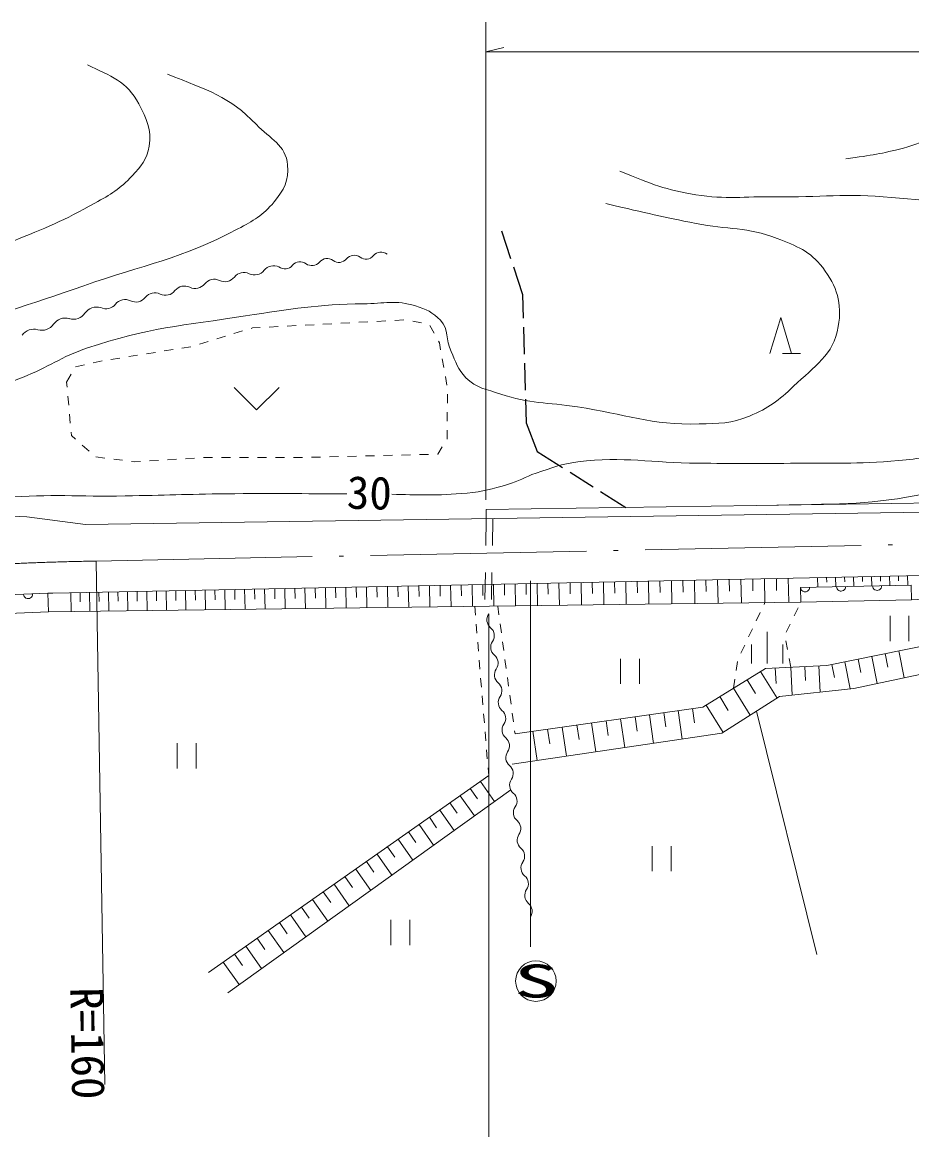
# Model space of a CAD drawing. Units: millimetres, scale not verified. Extents: x 40000 to 680000, y 20000 to 380000.
# Drawn here: x 481732 to 531160, y 262488 to 324041 of the extents above; entities that cross this region are included whole.
import ezdxf
from ezdxf.enums import TextEntityAlignment as Align

# ---------------------------------------------------------------- set-up
doc = ezdxf.new("R2010")
doc.units = ezdxf.units.MM
doc.header["$LTSCALE"] = 1000
doc.linetypes.add('LONG_DASHED_DOTTED', pattern=[15.25, 12, -1.5, 0.25, -1.5])
for name, color, linetype, lineweight in [('M-BGD', 7, 'Continuous', 13), ('M-BMK', 7, 'LONG_DASHED_DOTTED', 13), ('M-STR-HTXT', 7, 'Continuous', 13), ('M-STR-STRC', 7, 'Continuous', 13)]:
    doc.layers.add(name, color=color, linetype=linetype, lineweight=lineweight)
doc.styles.add('ＭＳ ゴシック', font='')
doc.styles.get('ＭＳ ゴシック').set_extended_font_data('MS Gothic')

msp = doc.modelspace()

# ---------------------------------------------------------------- linework, layer by layer
at = {"layer": 'M-BGD', "lineweight": 25}
for p, q in [((508368, 312446), (508870, 310915)), ((509026, 310440), (509528, 308909)), ((509528, 308909), (509566, 307591)), ((509581, 307092), (509624, 305592)), ((509638, 305092), (509681, 303593)), ((509696, 303093), (509734, 301775)), ((509734, 301775), (510349, 300184)), ((510349, 300184), (511756, 299296)), ((512178, 299029), (513447, 298228)), ((513869, 297961), (515276, 297072))]:
    msp.add_line(p, q, dxfattribs=at)
at = {"layer": 'M-BGD'}
for p, q in [((496448, 307149), (496948, 307176)), ((497447, 307202), (497946, 307229)), ((498445, 307255), (498945, 307282)), ((499444, 307308), (499943, 307334)), ((500443, 307361), (500942, 307387)), ((501441, 307414), (501941, 307440)), ((502440, 307467), (502939, 307493)), ((503431, 307434), (503920, 307327)), ((504385, 307189), (504624, 306750)), ((523275, 305633), (523875, 307633)), ((523875, 307633), (524475, 305633)), ((492542, 306440), (493020, 306587)), ((493498, 306733), (493976, 306880)), ((494454, 307026), (494523, 307047)), ((494523, 307047), (494950, 307070)), ((495450, 307096), (495949, 307123)), ((490612, 305928), (491106, 306007)), ((491586, 306147), (492064, 306294)), ((504864, 306311), (504909, 306227)), ((504909, 306227), (504981, 305829)), ((486663, 305294), (487157, 305373)), ((487650, 305453), (488144, 305532)), ((488638, 305611), (489131, 305690)), ((489625, 305770), (490119, 305849)), ((505069, 305336), (505156, 304844)), ((523975, 305633), (524975, 305633)), ((484704, 304895), (485192, 305001)), ((485681, 305106), (486170, 305212)), ((484198, 304041), (484446, 304475)), ((505244, 304352), (505332, 303860)), ((484224, 303749), (484198, 304041)), ((493509, 303741), (494759, 302491)), ((496009, 303741), (494759, 302491)), ((484316, 302754), (484270, 303251)), ((505362, 303363), (505356, 302863)), ((484407, 301758), (484362, 302256)), ((505351, 302363), (505346, 301863)), ((484471, 301064), (484453, 301260)), ((484698, 300863), (484471, 301064)), ((505340, 301363), (505335, 300863)), ((485447, 300200), (485072, 300531)), ((505074, 300438), (504818, 300032)), ((486321, 299816), (485825, 299878)), ((491302, 299815), (490803, 299784)), ((491851, 299850), (491801, 299846)), ((492301, 299850), (491851, 299850)), ((493301, 299850), (492801, 299850)), ((494301, 299850), (493801, 299850)), ((495301, 299850), (494801, 299850)), ((496301, 299850), (495801, 299850)), ((497301, 299850), (496801, 299850)), ((498300, 299871), (497801, 299859)), ((499300, 299896), (498800, 299883)), ((500300, 299920), (499800, 299908)), ((501299, 299945), (500800, 299933)), ((502299, 299970), (501799, 299957)), ((503299, 299994), (502799, 299982)), ((504299, 300019), (503799, 300007)), ((504818, 300032), (504798, 300031)), ((487314, 299692), (486817, 299754)), ((487994, 299607), (487810, 299630)), ((488308, 299626), (487994, 299607)), ((489306, 299689), (488807, 299658)), ((490304, 299752), (489805, 299721)), ((507504, 296958), (537433, 297398)), ((507511, 296458), (507504, 296958)), ((507511, 296458), (507489, 294958)), ((507876, 296453), (507854, 294953)), ((507468, 293458), (507446, 291959)), ((507833, 293453), (507811, 291953)), ((517799, 293001), (517825, 291722)), ((518438, 293014), (518451, 292375)), ((519077, 293027), (519104, 291739)), ((519721, 293041), (519735, 292397)), ((520365, 293054), (520392, 291756)), ((521015, 293068), (521028, 292418)), ((521664, 293081), (521691, 291772)), ((522318, 293095), (522332, 292441)), ((522973, 293109), (523000, 291789)), ((523632, 293122), (523646, 292463)), ((524292, 293136), (524319, 291807)), ((525923, 293170), (525934, 292647)), ((526423, 293180), (526429, 292919)), ((526923, 293191), (526934, 292667)), ((527423, 293201), (527429, 292939)), ((527923, 293212), (527934, 292687)), ((528423, 293222), (528428, 292960)), ((528923, 293232), (528934, 292708)), ((529423, 293243), (529428, 292981)), ((529923, 293253), (529933, 292728)), ((530422, 293264), (530428, 293001)), ((530922, 293274), (530933, 292749)), ((487055, 292386), (487066, 291857)), ((487585, 292397), (487606, 291330)), ((488118, 292407), (488129, 291874)), ((488651, 292418), (488672, 291344)), ((489188, 292428), (489199, 291892)), ((489725, 292439), (489746, 291358)), ((490265, 292450), (490276, 291909)), ((490806, 292460), (490827, 291372)), ((491350, 292471), (491361, 291927)), ((491894, 292482), (491915, 291386)), ((492442, 292493), (492452, 291945)), ((492989, 292503), (493011, 291400)), ((493541, 292514), (493552, 291963)), ((494092, 292525), (494114, 291415)), ((494647, 292536), (494658, 291981)), ((495202, 292547), (495224, 291429)), ((495761, 292558), (495772, 291999)), ((496320, 292569), (496342, 291444)), ((496883, 292580), (496894, 292017)), ((497445, 292591), (497468, 291458)), ((498012, 292602), (498023, 292036)), ((498578, 292613), (498601, 291473)), ((499149, 292625), (499160, 292054)), ((499719, 292636), (499741, 291488)), ((500293, 292647), (500304, 292073)), ((500867, 292659), (500890, 291503)), ((501445, 292670), (501456, 292092)), ((502023, 292681), (502046, 291518)), ((502605, 292693), (502616, 292111)), ((503186, 292704), (503210, 291533)), ((503772, 292716), (503784, 292130)), ((504358, 292727), (504381, 291548)), ((504948, 292739), (504959, 292149)), ((505537, 292751), (505561, 291563)), ((506131, 292762), (506143, 292169)), ((506725, 292774), (506748, 291579)), ((507322, 292786), (507334, 292188)), ((507920, 292798), (507944, 291594)), ((508522, 292809), (508533, 292208)), ((509123, 292821), (509147, 291610)), ((509729, 292833), (509741, 292227)), ((510335, 292845), (510360, 291626)), ((510945, 292858), (510957, 292248)), ((511554, 292871), (511580, 291641)), ((512169, 292883), (512182, 292269)), ((512784, 292896), (512810, 291657)), ((513403, 292909), (513416, 292290)), ((514023, 292922), (514049, 291673)), ((514647, 292935), (514660, 292311)), ((515272, 292948), (515298, 291690)), ((515901, 292961), (515914, 292332)), ((516530, 292974), (516557, 291706)), ((517164, 292988), (517178, 292353)), ((483194, 291273), (524995, 291815)), ((484428, 292335), (484449, 291289)), ((484951, 292345), (484961, 291822)), ((485473, 292355), (485494, 291303)), ((485999, 292366), (486010, 291839)), ((486525, 292376), (486546, 291317)), ((522949, 291682), (523000, 291789)), ((506877, 291580), (506918, 291082)), ((508153, 291597), (508220, 291101)), ((522519, 290780), (522734, 291231)), ((524618, 291045), (524838, 291494)), ((506959, 290584), (507000, 290085)), ((508287, 290606), (508354, 290111)), ((524179, 290147), (524398, 290596)), ((529950, 291051), (529950, 289651)), ((531000, 291051), (531000, 289651)), ((522088, 289877), (522303, 290328)), ((523120, 288409), (523120, 290159)), ((507041, 289587), (507082, 289089)), ((508422, 289615), (508489, 289120)), ((521658, 288974), (521873, 289426)), ((522245, 288409), (522245, 289459)), ((523995, 288409), (523995, 289459)), ((524258, 289178), (524166, 289669)), ((524443, 288195), (524351, 288687)), ((528931, 288796), (529236, 287294)), ((529682, 288949), (529835, 288198)), ((530434, 289102), (530736, 287611)), ((507123, 288590), (507164, 288092)), ((508556, 288624), (508623, 288129)), ((514972, 288667), (514972, 287267)), ((516022, 288667), (516022, 287267)), ((521402, 288018), (521476, 288513)), ((523575, 288154), (523617, 287286)), ((524443, 288195), (524518, 286641)), ((525220, 288232), (525257, 287456)), ((525997, 288270), (526067, 286812)), ((526720, 288347), (526866, 287632)), ((527435, 288492), (527739, 286997)), ((528183, 288644), (528335, 287897)), ((507205, 287594), (507247, 287096)), ((508691, 287633), (508758, 287138)), ((521255, 287029), (521329, 287524)), ((522006, 287492), (522469, 286742)), ((522756, 287956), (523669, 286477)), ((521255, 287029), (522182, 285529)), ((507288, 286597), (507329, 286099)), ((508825, 286642), (508892, 286147)), ((520494, 286559), (520964, 285797)), ((508960, 285651), (509027, 285156)), ((517381, 285670), (517494, 284874)), ((518178, 285783), (518402, 284200)), ((518970, 285896), (519082, 285104)), ((519732, 286089), (520673, 284565)), ((522530, 285750), (525881, 272231)), ((507370, 285601), (507411, 285102)), ((513366, 285101), (513595, 283487)), ((514173, 285216), (514287, 284408)), ((514980, 285330), (515208, 283726)), ((515782, 285444), (515896, 284642)), ((516584, 285557), (516810, 283964)), ((507452, 284604), (507493, 284106)), ((509094, 284661), (509116, 284498)), ((510106, 284639), (510338, 283004)), ((510924, 284755), (511040, 283937)), ((511741, 284871), (511972, 283246)), ((512554, 284986), (512669, 284174)), ((490346, 283976), (490346, 282576)), ((491396, 283976), (491396, 282576)), ((507534, 283607), (507575, 283109)), ((507616, 282611), (507652, 282170)), ((492088, 271238), (507652, 282170)), ((493165, 270109), (508874, 281375)), ((506631, 281453), (507027, 280889)), ((507194, 281848), (507978, 280733)), ((506068, 281057), (506859, 279930)), ((504930, 280258), (505729, 279120)), ((505499, 280657), (505898, 280088)), ((504355, 279854), (504759, 279279)), ((503200, 279043), (503608, 278462)), ((503780, 279450), (504587, 278301)), ((502033, 278223), (502445, 277637)), ((502619, 278635), (503435, 277474)), ((516731, 278259), (516731, 276859)), ((517781, 278259), (517781, 276859)), ((501447, 277812), (502271, 276639)), ((500855, 277396), (501271, 276804)), ((499665, 276560), (500085, 275962)), ((500263, 276980), (501095, 275796)), ((499067, 276140), (499907, 274944)), ((497859, 275292), (498708, 274084)), ((498463, 275716), (498887, 275112)), ((497249, 274863), (497678, 274253)), ((496023, 274002), (496456, 273386)), ((496639, 274435), (497496, 273215)), ((502219, 274155), (502219, 272755)), ((503269, 274155), (503269, 272755)), ((495407, 273569), (496273, 272337)), ((494163, 272695), (495037, 271451)), ((494785, 273132), (495222, 272510)), ((493534, 272254), (493976, 271626)), ((492906, 271813), (493789, 270556))]:
    msp.add_line(p, q, dxfattribs=at)
for points in [[(403271, 275370), (408075, 277150), (415768, 279862), (424351, 283011), (432186, 285866), (436256, 287719), (439597, 289662), (440963, 290179), (443241, 290422), (448464, 290756), (452898, 291454), (456998, 292456), (464682, 294157), (470513, 295372), (476738, 296465), (478864, 296708), (481992, 296556), (485242, 296131), (536991, 296891)], [(483152, 292304), (483428, 292315), (510187, 292842), (573997, 294171)], [(531141, 291941), (538079, 292333), (538710, 291959), (538056, 290651), (526445, 288291), (523034, 288128), (519554, 285978), (509116, 284498)], [(508959, 282799), (520613, 284528), (523802, 286562), (527932, 287018), (539812, 289531), (540665, 291762)]]:
    msp.add_lwpolyline(points, dxfattribs=at)
for points in [[(524978, 292627), (531124, 292753), (531141, 291941), (524995, 291815)], [(473818, 291920), (483152, 292304), (483194, 291273), (473860, 290889)]]:
    msp.add_lwpolyline(points, close=True, dxfattribs=at)
at = {"layer": 'M-BGD', "lineweight": 18}
for centre, radius, start, end in [((498675, 310355), 551, 53.53306, 140.11387), ((499330, 311241), 551, 233.53306, 320.11387), ((500176, 310534), 551, 53.53306, 140.11387), ((500832, 311421), 551, 233.53306, 320.11387), ((501677, 310714), 551, 53.53306, 140.11387), ((494646, 310666), 672, 243.82017, 321.86534), ((495704, 309835), 672, 63.82017, 141.86534), ((496328, 310882), 551, 233.53306, 320.11387), ((497174, 310175), 551, 53.53306, 140.11387), ((497829, 311062), 551, 233.53306, 320.11387), ((492402, 309082), 672, 63.82017, 141.86534), ((492995, 310289), 672, 243.82017, 321.86534), ((494053, 309459), 672, 63.82017, 141.86534), ((489100, 308330), 672, 63.82017, 141.86534), ((489693, 309536), 672, 243.82017, 321.86534), ((490751, 308706), 672, 63.82017, 141.86534), ((491344, 309913), 672, 243.82017, 321.86534), ((487449, 307953), 672, 63.82017, 141.86534), ((488042, 309160), 672, 243.82017, 321.86534), ((484573, 308320), 788, 253.51119, 325.36888), ((485871, 307424), 788, 73.51119, 145.36888), ((486391, 308784), 672, 243.82017, 321.86534), ((482828, 307705), 788, 253.51119, 325.36888), ((484126, 306808), 788, 73.51119, 145.36888), ((482381, 306193), 788, 73.51119, 145.36888), ((508124, 290833), 573, 145.40019, 230.23335), ((507391, 289952), 573, 325.40019, 50.23335), ((508334, 289301), 573, 145.40019, 230.23335), ((507601, 288420), 573, 325.40019, 50.23335), ((508544, 287769), 573, 145.40019, 230.23335), ((507811, 286888), 573, 325.40019, 50.23335), ((508755, 286237), 573, 145.40019, 230.23335), ((508022, 285356), 573, 325.40019, 50.23335), ((508965, 284705), 573, 145.40019, 230.23335), ((508232, 283824), 573, 325.40019, 50.23335), ((509175, 283173), 573, 145.40019, 230.23335), ((508442, 282292), 573, 325.40019, 50.23335), ((509386, 281642), 573, 145.40019, 230.23335), ((508652, 280761), 573, 325.40019, 50.23335), ((509596, 280110), 573, 145.40019, 230.23335), ((508863, 279229), 573, 325.40019, 50.23335), ((509806, 278578), 573, 145.40019, 230.23335), ((509073, 277697), 573, 325.40019, 50.23335), ((510016, 277046), 573, 145.40019, 230.23335), ((509283, 276165), 573, 325.40019, 50.23335), ((510227, 275514), 573, 145.40019, 230.23335), ((509494, 274633), 573, 325.40019, 50.23335)]:
    msp.add_arc(centre, radius, start, end, dxfattribs=at)
at = {"layer": 'M-BGD'}
for centre, start, end in [((525228, 292632), 181.17256, 1.17256), ((527228, 292673), 181.17256, 1.17256), ((529228, 292714), 181.17256, 1.17256), ((482061, 292259), 182.35564, 2.35564)]:
    msp.add_arc(centre, 250, start, end, dxfattribs=at)
for points, knots in [([(378517, 282908), (379882, 282461), (380343, 282326), (381551, 282126), (382957, 281893), (383770, 281961), (385195, 281943), (387319, 281918), (388518, 281846), (390631, 282065), (392173, 282224), (393037, 282359), (394549, 282703), (396288, 283099), (397341, 283151), (398952, 283917), (400263, 284541), (400857, 285158), (401959, 286104), (402831, 286852), (403358, 287263), (404024, 288200), (404793, 289281), (405032, 290009), (405603, 291206), (406152, 292358), (406272, 293090), (406879, 294213), (407310, 295012), (407487, 295540), (408154, 296156), (408759, 296716), (409184, 296994), (409976, 297219), (410884, 297477), (411432, 297484), (412375, 297493), (415493, 297521), (417196, 296819), (420302, 296551), (422138, 296393), (423166, 296216), (425009, 296217), (427717, 296218), (429243, 296271), (431933, 296582), (434524, 296880), (435991, 297023), (438523, 297644), (441442, 298361), (443023, 298974), (445842, 300013), (448329, 300930), (449659, 301603), (452129, 302564), (455098, 303720), (456747, 304417), (459782, 305389), (462317, 306200), (463801, 306433), (466372, 307120), (469222, 307880), (470854, 308188), (473661, 309094), (476643, 310056), (478290, 310676), (481192, 311857), (483021, 312602), (484057, 313016), (485778, 313983), (486651, 314474), (487162, 314768), (487843, 315502), (488346, 316043), (488675, 316411), (488785, 317142), (488926, 318083), (488650, 318667), (488208, 319510), (487558, 320748), (486659, 321048), (485353, 321667)], [0, 0, 0, 0, 1, 1, 1, 2, 2, 2, 3, 3, 3, 4, 4, 4, 5, 5, 5, 6, 6, 6, 7, 7, 7, 8, 8, 8, 9, 9, 9, 10, 10, 10, 11, 11, 11, 12, 12, 12, 13, 13, 13, 14, 14, 14, 15, 15, 15, 16, 16, 16, 17, 17, 17, 18, 18, 18, 19, 19, 19, 20, 20, 20, 21, 21, 21, 22, 22, 22, 23, 23, 23, 24, 24, 24, 25, 25, 25, 26, 26, 26, 27, 27, 27, 27]), ([(377923, 279367), (378443, 279284), (378598, 279246), (379025, 279144), (379878, 278939), (380322, 278707), (381151, 278420), (381920, 278153), (382338, 277969), (383113, 277719), (384223, 277360), (384840, 277113), (385988, 276906), (387830, 276575), (388904, 276660), (390775, 276691), (392963, 276727), (394195, 276829), (396359, 277158), (397974, 277404), (398870, 277618), (400447, 278046), (401945, 278452), (402762, 278757), (404231, 279261), (406762, 280127), (408186, 280605), (410655, 281634), (414432, 283207), (416510, 284184), (420187, 285979), (421199, 286473), (421789, 286710), (422756, 287287), (424117, 288099), (424920, 288505), (426167, 289483), (427139, 290245), (427487, 290933), (428550, 291562), (430747, 292862), (432255, 293027), (434670, 293852), (438011, 294992), (439922, 295507), (443291, 296561), (445753, 297332), (447133, 297761), (449598, 298524), (453136, 299618), (455122, 300216), (458662, 301304), (461391, 302142), (462914, 302630), (465647, 303453), (470046, 304778), (472549, 305391), (476938, 306748), (480158, 307744), (481973, 308271), (485150, 309393), (488513, 310581), (490576, 310864), (493717, 312552), (494581, 313016), (495106, 313296), (495731, 314052), (496275, 314710), (496556, 315254), (496481, 316105), (496383, 317211), (495514, 317555), (494744, 318355), (493206, 319952), (492088, 320215), (489809, 321158)], [0, 0, 0, 0, 1, 1, 1, 2, 2, 2, 3, 3, 3, 4, 4, 4, 5, 5, 5, 6, 6, 6, 7, 7, 7, 8, 8, 8, 9, 9, 9, 10, 10, 10, 11, 11, 11, 12, 12, 12, 13, 13, 13, 14, 14, 14, 15, 15, 15, 16, 16, 16, 17, 17, 17, 18, 18, 18, 19, 19, 19, 20, 20, 20, 21, 21, 21, 22, 22, 22, 23, 23, 23, 24, 24, 24, 25, 25, 25, 25]), ([(527486, 316442), (528992, 316654), (529456, 316725), (530689, 317042), (532022, 317385), (532656, 318033), (534025, 318177), (535462, 318328), (536261, 317890), (537695, 317710), (538945, 317552), (539746, 317824), (540897, 317309), (541901, 316860), (542580, 316572), (543166, 315641), (543555, 315024), (543256, 314497), (543166, 313773), (542867, 311368), (542143, 310130), (541364, 307835), (540683, 305827), (540313, 304691), (539429, 302764), (538976, 301777), (538835, 301126), (538112, 300314), (537333, 299439), (536657, 299151), (535561, 298735), (534214, 298223), (533390, 298142), (531978, 297854), (528783, 297204), (527528, 297301), (523657, 297195)], [0, 0, 0, 0, 1, 1, 1, 2, 2, 2, 3, 3, 3, 4, 4, 4, 5, 5, 5, 6, 6, 6, 7, 7, 7, 8, 8, 8, 9, 9, 9, 10, 10, 10, 11, 11, 11, 12, 12, 12, 12]), ([(420413, 284071), (420429, 283851), (420425, 283710), (420324, 283515), (420196, 283268), (419988, 283234), (419743, 283100), (419050, 282720), (418573, 282703), (417850, 282382), (417439, 282200), (417170, 282146), (416827, 281856), (416725, 281770), (416607, 281633), (416647, 281566), (416686, 281501), (416849, 281558), (416979, 281566), (417560, 281601), (417884, 281661), (418458, 281760), (419252, 281897), (419664, 282117), (420435, 282354), (422562, 283009), (423788, 283280), (425869, 284071), (427677, 284759), (428695, 285149), (430424, 286015), (431941, 286775), (432670, 287421), (434160, 288232), (435525, 288975), (436315, 289351), (437743, 289963), (440557, 291170), (442198, 291701), (445123, 292605), (447017, 293191), (448134, 293317), (450043, 293850), (451463, 294247), (452278, 294422), (453657, 294944), (456712, 296099), (458262, 297140), (461310, 298315), (464091, 299386), (465765, 299647), (468629, 300471), (472272, 301518), (474358, 301946), (477983, 303052), (479465, 303504), (480306, 303732), (481749, 304297), (483192, 304863), (483893, 305445), (485363, 305937), (488682, 307050), (490687, 307191), (494148, 307717), (496692, 308104), (498129, 308356), (500702, 308388), (501829, 308402), (502513, 308620), (503584, 308270), (504175, 308077), (504539, 307932), (504966, 307480), (505459, 306959), (505257, 306394), (505558, 305743), (505834, 305148), (505926, 304749), (506387, 304282), (506974, 303688), (507532, 303645), (508322, 303374), (509919, 302827), (510917, 302919), (512586, 302664), (515218, 302261), (516675, 301642), (519337, 301716), (520444, 301747), (521118, 301721), (522140, 302150), (523205, 302597), (523758, 303005), (524588, 303809), (525750, 304935), (526809, 305528), (527075, 307125), (527292, 308431), (527009, 309348), (526206, 310402), (525496, 311334), (524770, 311590), (523680, 312020), (522017, 312676), (520931, 312498), (519179, 312849), (517212, 313244), (516576, 313395), (514165, 313955)], [0, 0, 0, 0, 1, 1, 1, 2, 2, 2, 3, 3, 3, 4, 4, 4, 5, 5, 5, 6, 6, 6, 7, 7, 7, 8, 8, 8, 9, 9, 9, 10, 10, 10, 11, 11, 11, 12, 12, 12, 13, 13, 13, 14, 14, 14, 15, 15, 15, 16, 16, 16, 17, 17, 17, 18, 18, 18, 19, 19, 19, 20, 20, 20, 21, 21, 21, 22, 22, 22, 23, 23, 23, 24, 24, 24, 25, 25, 25, 26, 26, 26, 27, 27, 27, 28, 28, 28, 29, 29, 29, 30, 30, 30, 31, 31, 31, 32, 32, 32, 33, 33, 33, 34, 34, 34, 35, 35, 35, 36, 36, 36, 36])]:
    msp.add_open_spline(points, degree=3, knots=knots, dxfattribs=at)
at = {"layer": 'M-BGD', "lineweight": 18}
for points, knots in [([(502270, 297808), (503646, 297771), (504789, 297721), (506451, 297872), (507345, 297953), (507839, 298094), (508701, 298346), (509339, 298532), (509649, 298772), (510280, 298977), (511177, 299270), (511674, 299493), (512610, 299609), (515196, 299930), (516676, 299541), (519282, 299530), (521287, 299522), (522410, 299495), (524414, 299530), (526759, 299571), (528082, 299460), (530415, 299688), (531051, 299750), (531422, 299743), (532034, 299925), (533088, 300238), (533713, 300399), (534640, 300991), (535807, 301736), (536306, 302414), (537087, 303557), (537866, 304696), (538276, 305393), (538667, 306716), (539075, 308099), (539452, 308999), (539061, 310387), (538660, 311815), (537648, 312338), (536337, 313032), (534114, 314211), (532523, 314033), (530021, 314296), (527505, 314560), (526075, 314293), (523546, 314335), (521834, 314364), (520854, 314177), (519165, 314454), (517459, 314733), (516780, 315012), (514937, 315762)], [0, 0, 0, 0, 1, 1, 1, 2, 2, 2, 3, 3, 3, 4, 4, 4, 5, 5, 5, 6, 6, 6, 7, 7, 7, 8, 8, 8, 9, 9, 9, 10, 10, 10, 11, 11, 11, 12, 12, 12, 13, 13, 13, 14, 14, 14, 15, 15, 15, 16, 16, 16, 17, 17, 17, 17]), ([(455484, 292086), (456951, 292823), (457398, 293040), (458676, 293529), (460085, 294069), (460908, 294288), (462371, 294658), (464773, 295266), (466143, 295506), (468582, 295941), (471158, 296402), (472610, 296608), (475202, 296968), (477364, 297268), (478573, 297478), (480749, 297635), (483364, 297824), (484840, 297669), (487461, 297714), (489651, 297752), (490877, 297806), (493067, 297833), (495719, 297864), (497310, 297831), (499770, 297831)], [0, 0, 0, 0, 1, 1, 1, 2, 2, 2, 3, 3, 3, 4, 4, 4, 5, 5, 5, 6, 6, 6, 7, 7, 7, 8, 8, 8, 8])]:
    msp.add_open_spline(points, degree=3, knots=knots, dxfattribs=at)
at = {"layer": 'M-BMK'}
msp.add_line((485846, 294094), (573466, 295888), dxfattribs=at)
msp.add_arc((488531, 133229), 160888, 90.95642, 109.46314, dxfattribs=at)
at = {"layer": 'M-STR-HTXT'}
for p, q in [((507490, 297492), (507490, 324041)), ((507490, 322388), (508490, 322638)), ((507490, 322388), (569342, 322388)), ((485846, 294094), (486331, 265001))]:
    msp.add_line(p, q, dxfattribs=at)
msp.add_lwpolyline([(507652, 291158), (507652, 257826), (540593, 257826)], dxfattribs=at)
at = {"layer": 'M-STR-STRC'}
msp.add_line((509965, 293003), (509965, 272653), dxfattribs=at)
msp.add_circle((510274, 270755), 1128, dxfattribs=at)

# ---------------------------------------------------------------- texts
at = {"layer": 'M-BGD', "style": 'ＭＳ ゴシック'}
msp.add_text('30', height=1833, rotation=358.644, dxfattribs=at).set_placement((501022, 297891), align=Align.MIDDLE_CENTER)
at = {"layer": 'M-STR-HTXT', "style": 'ＭＳ ゴシック'}
msp.add_text('R=160', height=1833, rotation=270.956, dxfattribs=at).set_placement((486241, 270428), align=Align.TOP_LEFT)
at = {"layer": 'M-STR-STRC', "style": 'ＭＳ ゴシック', "width": 2}
msp.add_text('S', height=1833, dxfattribs=at).set_placement((510291, 270757), align=Align.MIDDLE_CENTER)

doc.saveas('drawing.dxf')
